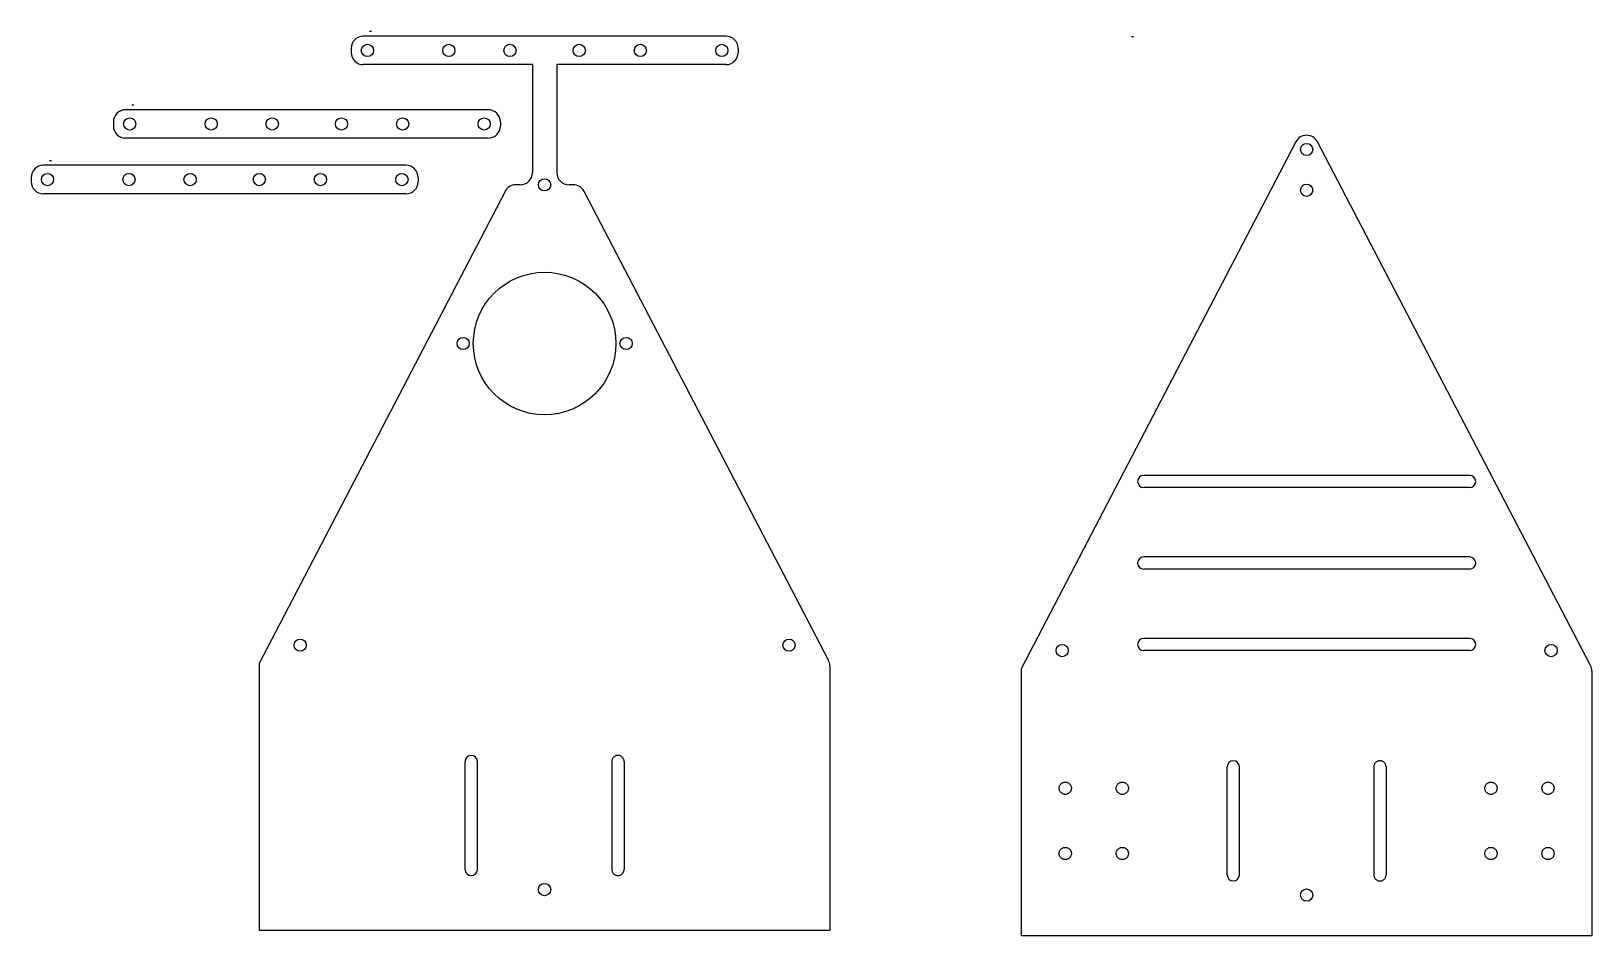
# Model space of a CAD drawing. Header units: inches. Extents: x -0.8 to 37.5, y -5.9 to 16.3.
import ezdxf

# ---------------------------------------------------------------- set-up
doc = ezdxf.new("R2010")
doc.units = ezdxf.units.IN
doc.header["$MEASUREMENT"] = 0
doc.linetypes.add('ACAD_ISO02W100', pattern=[15, 12, -3])

msp = doc.modelspace()

# ---------------------------------------------------------------- linework, layer by layer
for p, q in [((16.294, 16.206), (7.394, 16.206)), ((7.544, 16.327), (7.594, 16.327)), ((26.25, 16.194), (26.3, 16.194)), ((7.094, 15.906), (7.094, 15.806)), ((16.594, 15.906), (16.594, 15.806)), ((11.544, 15.506), (7.394, 15.506)), ((11.544, 15.506), (11.544, 12.856)), ((16.294, 15.506), (12.144, 15.506)), ((12.144, 15.506), (12.144, 12.856)), ((10.459, 14.4), (1.559, 14.4)), ((1.709, 14.521), (1.759, 14.521)), ((1.259, 14.1), (1.259, 14)), ((10.759, 14.1), (10.759, 14)), ((5.709, 13.7), (1.559, 13.7)), ((6.309, 13.7), (5.709, 13.7)), ((10.459, 13.7), (6.309, 13.7)), ((30.284, 13.613), (23.55, 0.694)), ((37.516, 0.759), (30.816, 13.613)), ((8.441, 13.035), (-0.459, 13.035)), ((-0.309, 13.156), (-0.259, 13.156)), ((-0.759, 12.735), (-0.759, 12.635)), ((8.741, 12.735), (8.741, 12.635)), ((3.691, 12.335), (-0.459, 12.335)), ((4.291, 12.335), (3.691, 12.335)), ((8.441, 12.335), (4.291, 12.335)), ((10.873, 12.395), (4.844, 0.827)), ((11.244, 12.556), (11.139, 12.556)), ((12.548, 12.556), (12.444, 12.556)), ((18.81, 0.892), (12.814, 12.395)), ((34.55, 5.423), (26.55, 5.423)), ((34.55, 5.123), (26.55, 5.123)), ((34.55, 3.423), (26.55, 3.423)), ((34.55, 3.123), (26.55, 3.123)), ((34.55, 1.423), (26.55, 1.423)), ((4.844, -5.744), (4.844, 0.827)), ((34.55, 1.123), (26.55, 1.123)), ((18.844, 0.753), (18.844, -5.744)), ((23.55, -5.877), (23.55, 0.694)), ((37.55, 0.62), (37.55, -5.877)), ((9.894, -4.248), (9.894, -1.598)), ((10.194, -4.248), (10.194, -1.598)), ((13.494, -1.598), (13.494, -4.248)), ((13.794, -1.598), (13.794, -4.248)), ((28.6, -4.381), (28.6, -1.731)), ((28.9, -4.381), (28.9, -1.731)), ((32.2, -1.731), (32.2, -4.381)), ((32.5, -1.731), (32.5, -4.381)), ((18.844, -5.744), (4.844, -5.744)), ((37.55, -5.877), (23.55, -5.877))]:
    msp.add_line(p, q)
for centre, radius in [((7.494, 15.856), 0.15), ((9.494, 15.856), 0.15), ((10.994, 15.856), 0.15), ((12.694, 15.856), 0.15), ((14.194, 15.856), 0.15), ((16.194, 15.856), 0.15), ((1.659, 14.05), 0.15), ((3.659, 14.05), 0.15), ((5.159, 14.05), 0.15), ((6.859, 14.05), 0.15), ((8.359, 14.05), 0.15), ((10.359, 14.05), 0.15), ((30.55, 13.423), 0.15), ((-0.359, 12.685), 0.15), ((1.641, 12.685), 0.15), ((3.141, 12.685), 0.15), ((4.841, 12.685), 0.15), ((6.341, 12.685), 0.15), ((8.341, 12.685), 0.15), ((11.844, 12.556), 0.15), ((30.55, 12.423), 0.15), ((11.844, 8.661), 1.75), ((9.844, 8.661), 0.15), ((13.844, 8.661), 0.15), ((5.844, 1.256), 0.15), ((17.844, 1.256), 0.15), ((24.55, 1.123), 0.15), ((36.55, 1.123), 0.15), ((11.844, -4.744), 0.15), ((30.55, -4.877), 0.15)]:
    msp.add_circle(centre, radius)
at = {"linetype": 'ACAD_ISO02W100'}
for centre in [(24.625, -2.256), (26.025, -2.256), (35.075, -2.256), (36.475, -2.256), (24.625, -3.856), (26.025, -3.856), (35.075, -3.856), (36.475, -3.856)]:
    msp.add_circle(centre, 0.15, dxfattribs=at)
for centre, radius, start, end in [((7.394, 15.906), 0.3, 90, 180), ((16.294, 15.906), 0.3, 0, 90), ((7.394, 15.806), 0.3, 180, 270), ((16.294, 15.806), 0.3, 270, 0), ((1.559, 14.1), 0.3, 90, 180), ((10.459, 14.1), 0.3, 0, 90), ((1.559, 14), 0.3, 180, 270), ((10.459, 14), 0.3, 270, 0), ((30.55, 13.474), 0.3, 27.5313, 152.4687), ((-0.459, 12.735), 0.3, 90, 180), ((8.441, 12.735), 0.3, 0, 90), ((11.244, 12.856), 0.3, 270, 0), ((12.444, 12.856), 0.3, 180, 270), ((-0.459, 12.635), 0.3, 180, 270), ((8.441, 12.635), 0.3, 270, 0), ((11.139, 12.256), 0.3, 90, 152.4687), ((12.548, 12.256), 0.3, 27.5313, 90), ((26.55, 5.273), 0.15, 90, 270), ((34.55, 5.273), 0.15, 270, 90), ((26.55, 3.273), 0.15, 90, 270), ((34.55, 3.273), 0.15, 270, 90), ((26.55, 1.273), 0.15, 90, 270), ((34.55, 1.273), 0.15, 270, 90), ((18.544, 0.753), 0.3, 0, 27.5313), ((37.25, 0.62), 0.3, 0, 27.5313), ((10.044, -1.598), 0.15, 0, 180), ((28.75, -1.731), 0.15, 0, 180), ((10.044, -4.248), 0.15, 180, 0), ((28.75, -4.381), 0.15, 180, 0)]:
    msp.add_arc(centre, radius, start, end)
for centre, start, end in [((13.644, -1.598), 360, 180), ((32.35, -1.731), 360, 180), ((13.644, -4.248), 180, 0), ((32.35, -4.381), 180, 0)]:
    msp.add_arc(centre, 0.15, start, end, dxfattribs=at)

doc.saveas('drawing.dxf')
